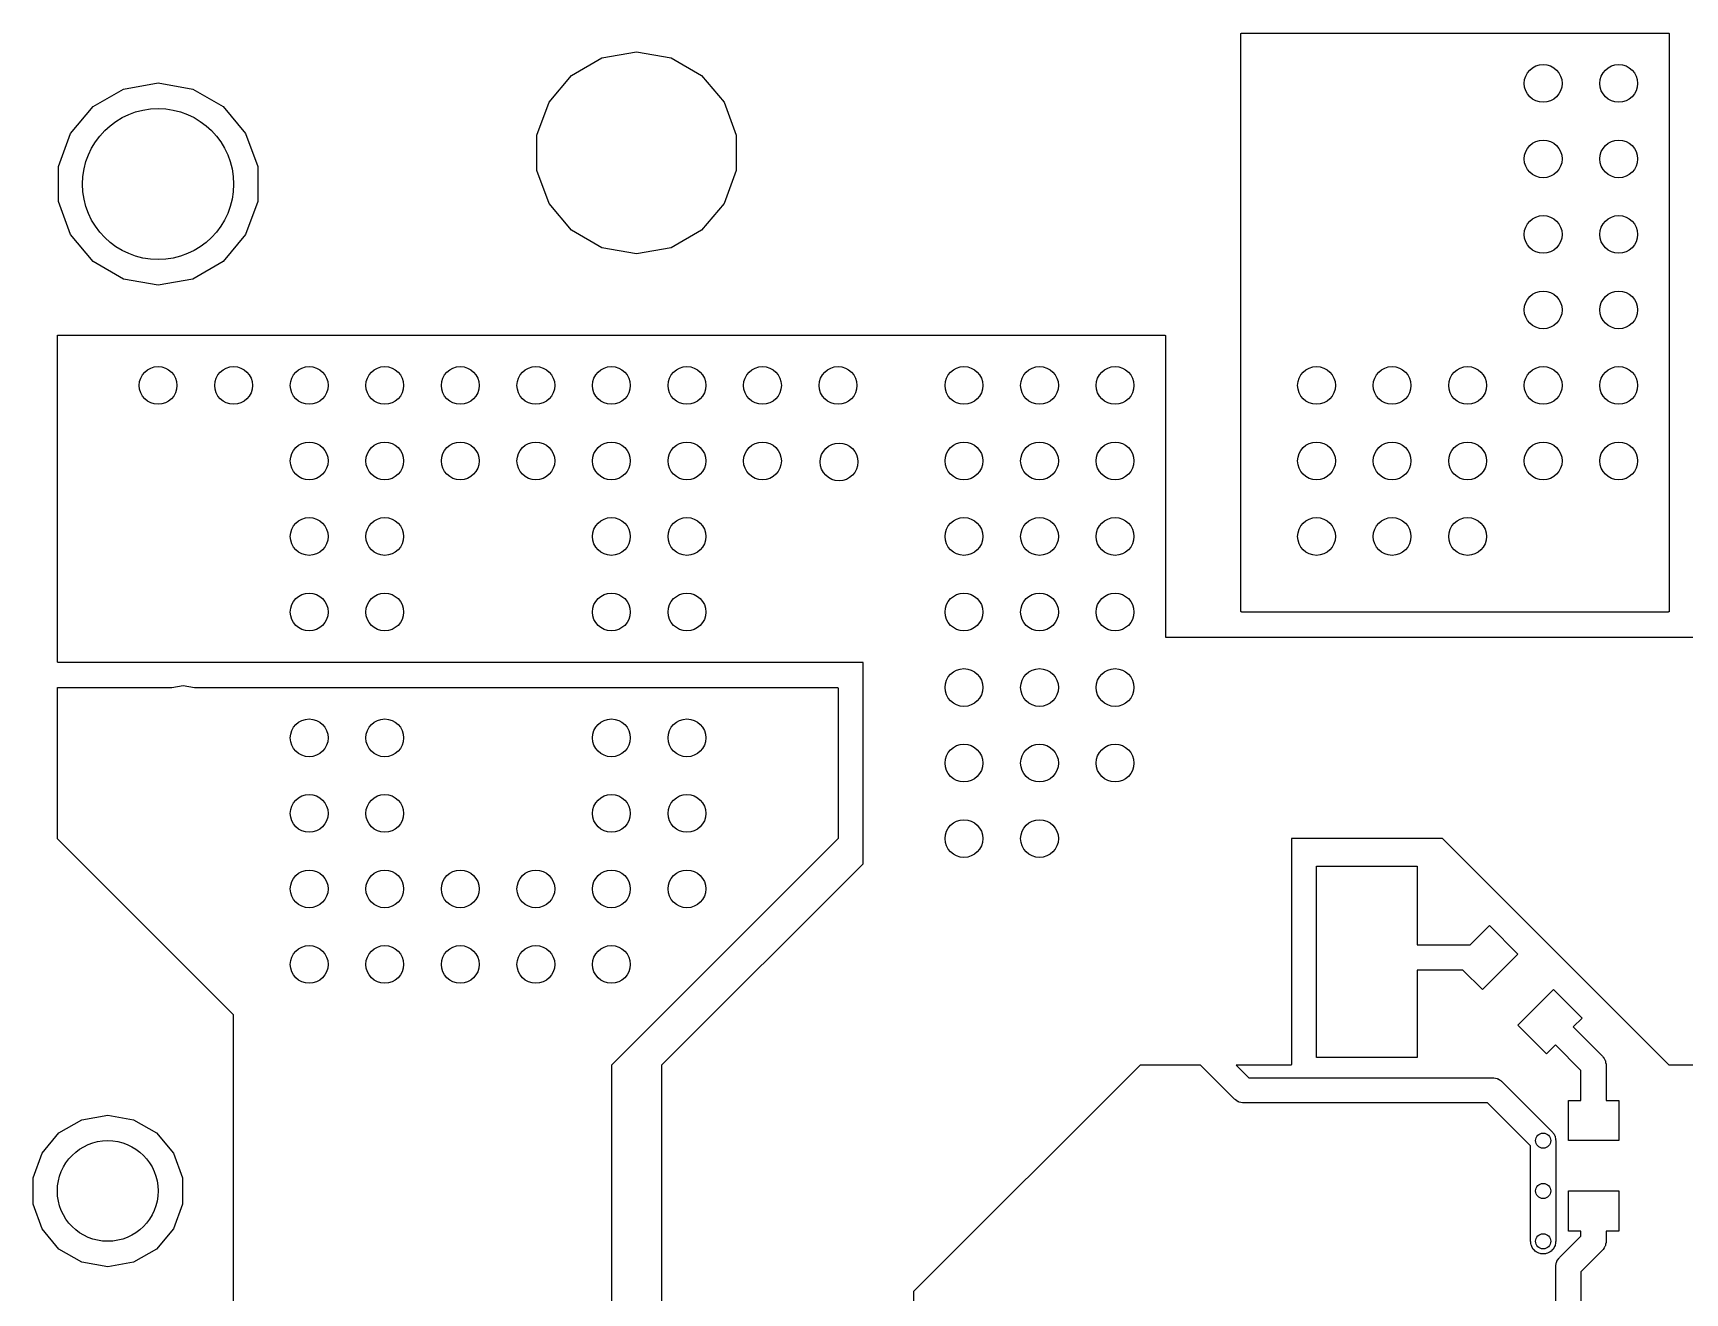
# Model space of a CAD drawing. Extents: x 0.3 to 75.7, y -92.7 to -2.
# Drawn here: x 0.52 to 33.32, y -27.03 to -2 of the extents above; entities that cross this region are included whole.
import ezdxf

# ---------------------------------------------------------------- set-up
doc = ezdxf.new("R2010")
doc.units = 0
doc.header["$MEASUREMENT"] = 0
doc.layers.add('BLACK', color=7, linetype='CONTINUOUS')

msp = doc.modelspace()

# ---------------------------------------------------------------- linework, layer by layer
at = {"layer": 'Black'}
for p, q in [((24.5, -2.013), (24.5002, -2.01188)), ((24.5, -13.487), (24.5, -2.013)), ((24.5002, -2.01074), (24.5006, -2.00967)), ((24.5002, -2.01188), (24.5002, -2.01074)), ((24.5006, -2.00967), (24.5008, -2.00855)), ((24.5008, -2.00855), (24.5014, -2.00757)), ((24.5014, -2.00757), (24.5017, -2.0065)), ((24.5017, -2.0065), (24.5025, -2.00563)), ((24.5025, -2.00563), (24.503, -2.00464)), ((24.503, -2.00464), (24.5039, -2.00391)), ((24.5039, -2.00391), (24.5046, -2.00304)), ((24.5046, -2.00304), (24.5056, -2.00247)), ((24.5056, -2.00247), (24.5065, -2.00174)), ((24.5065, -2.00174), (24.5076, -2.00135)), ((24.5076, -2.00135), (24.5086, -2.00078)), ((24.5086, -2.00078), (24.5097, -2.00059)), ((24.5097, -2.00059), (24.5107, -2.0002)), ((24.5107, -2.0002), (24.5119, -2.0002)), ((24.5119, -2.0002), (24.513, -2)), ((24.513, -2), (32.987, -2)), ((32.987, -2), (32.9881, -2.0002)), ((32.9881, -2.0002), (32.9893, -2.0002)), ((32.9893, -2.0002), (32.9903, -2.00059)), ((32.9903, -2.00059), (32.9914, -2.00078)), ((32.9914, -2.00078), (32.9924, -2.00135)), ((32.9924, -2.00135), (32.9935, -2.00174)), ((32.9935, -2.00174), (32.9944, -2.00247)), ((32.9944, -2.00247), (32.9954, -2.00304)), ((32.9954, -2.00304), (32.9961, -2.00391)), ((32.9961, -2.00391), (32.997, -2.00464)), ((32.997, -2.00464), (32.9975, -2.00563)), ((32.9975, -2.00563), (32.9983, -2.0065)), ((32.9983, -2.0065), (32.9986, -2.00757)), ((32.9986, -2.00757), (32.9992, -2.00855)), ((32.9992, -2.00855), (32.9994, -2.00967)), ((32.9994, -2.00967), (32.9998, -2.01074)), ((32.9998, -2.01074), (32.9998, -2.01188)), ((32.9998, -2.01188), (33, -2.013)), ((33, -2.013), (33, -13.487)), ((11.2095, -2.84206), (11.8133, -2.49344)), ((11.8133, -2.49344), (12.5, -2.37236)), ((12.5, -2.37236), (13.1867, -2.49344)), ((13.1867, -2.49344), (13.7905, -2.84206)), ((10.7613, -3.37618), (11.2095, -2.84206)), ((13.7905, -2.84206), (14.2387, -3.37618)), ((1.70951, -3.46206), (2.31335, -3.11344)), ((2.31335, -3.11344), (3, -2.99236)), ((3, -2.99236), (3.68665, -3.11344)), ((3.68665, -3.11344), (4.29049, -3.46206)), ((1.26133, -3.99618), (1.70951, -3.46206)), ((4.29049, -3.46206), (4.73867, -3.99618)), ((10.5229, -4.03138), (10.7613, -3.37618)), ((14.2387, -3.37618), (14.4771, -4.03138)), ((1.02286, -4.65138), (1.26133, -3.99618)), ((4.73867, -3.99618), (4.97714, -4.65138)), ((10.5229, -4.72862), (10.5229, -4.03138)), ((14.4771, -4.03138), (14.4771, -4.72862)), ((1.02286, -5.34862), (1.02286, -4.65138)), ((4.97714, -4.65138), (4.97714, -5.34862)), ((10.7613, -5.38382), (10.5229, -4.72862)), ((14.4771, -4.72862), (14.2387, -5.38382)), ((1.26133, -6.00382), (1.02286, -5.34862)), ((4.97714, -5.34862), (4.73867, -6.00382)), ((11.2095, -5.91794), (10.7613, -5.38382)), ((14.2387, -5.38382), (13.7905, -5.91794)), ((1.70951, -6.53794), (1.26133, -6.00382)), ((4.73867, -6.00382), (4.29049, -6.53794)), ((11.8133, -6.26656), (11.2095, -5.91794)), ((13.7905, -5.91794), (13.1867, -6.26656)), ((2.31335, -6.88656), (1.70951, -6.53794)), ((4.29049, -6.53794), (3.68665, -6.88656)), ((12.5, -6.38764), (11.8133, -6.26656)), ((13.1867, -6.26656), (12.5, -6.38764)), ((3, -7.00764), (2.31335, -6.88656)), ((3.68665, -6.88656), (3, -7.00764)), ((1, -8.013), (1.0002, -8.01188)), ((1, -14.487), (1, -8.013)), ((1.0002, -8.01074), (1.00059, -8.00967)), ((1.0002, -8.01188), (1.0002, -8.01074)), ((1.00059, -8.00967), (1.00078, -8.00855)), ((1.00078, -8.00855), (1.00135, -8.00757)), ((1.00135, -8.00757), (1.00174, -8.0065)), ((1.00174, -8.0065), (1.00247, -8.00563)), ((1.00247, -8.00563), (1.00304, -8.00464)), ((1.00304, -8.00464), (1.00391, -8.00391)), ((1.00391, -8.00391), (1.00464, -8.00304)), ((1.00464, -8.00304), (1.00563, -8.00247)), ((1.00563, -8.00247), (1.0065, -8.00174)), ((1.0065, -8.00174), (1.00757, -8.00135)), ((1.00757, -8.00135), (1.00855, -8.00078)), ((1.00855, -8.00078), (1.00967, -8.00059)), ((1.00967, -8.00059), (1.01074, -8.0002)), ((1.01074, -8.0002), (1.01188, -8.0002)), ((1.01188, -8.0002), (1.013, -8)), ((1.013, -8), (22.987, -8)), ((22.987, -8), (22.9881, -8.0002)), ((22.9881, -8.0002), (22.9893, -8.0002)), ((22.9893, -8.0002), (22.9903, -8.00059)), ((22.9903, -8.00059), (22.9914, -8.00078)), ((22.9914, -8.00078), (22.9924, -8.00135)), ((22.9924, -8.00135), (22.9935, -8.00174)), ((22.9935, -8.00174), (22.9944, -8.00247)), ((22.9944, -8.00247), (22.9954, -8.00304)), ((22.9954, -8.00304), (22.9961, -8.00391)), ((22.9961, -8.00391), (22.997, -8.00464)), ((22.997, -8.00464), (22.9975, -8.00563)), ((22.9975, -8.00563), (22.9983, -8.0065)), ((22.9983, -8.0065), (22.9986, -8.00757)), ((22.9986, -8.00757), (22.9992, -8.00855)), ((22.9992, -8.00855), (22.9994, -8.00967)), ((22.9994, -8.00967), (22.9998, -8.01074)), ((22.9998, -8.01074), (22.9998, -8.01188)), ((22.9998, -8.01188), (23, -8.013)), ((23, -8.013), (23, -13.9987)), ((24.5002, -13.4881), (24.5, -13.487)), ((24.5002, -13.4893), (24.5002, -13.4881)), ((24.5006, -13.4903), (24.5002, -13.4893)), ((24.5008, -13.4914), (24.5006, -13.4903)), ((24.5014, -13.4924), (24.5008, -13.4914)), ((24.5017, -13.4935), (24.5014, -13.4924)), ((24.5025, -13.4944), (24.5017, -13.4935)), ((24.503, -13.4954), (24.5025, -13.4944)), ((24.5039, -13.4961), (24.503, -13.4954)), ((24.5046, -13.497), (24.5039, -13.4961)), ((24.5056, -13.4975), (24.5046, -13.497)), ((24.5065, -13.4983), (24.5056, -13.4975)), ((24.5076, -13.4986), (24.5065, -13.4983)), ((24.5086, -13.4992), (24.5076, -13.4986)), ((24.5097, -13.4994), (24.5086, -13.4992)), ((24.5107, -13.4998), (24.5097, -13.4994)), ((24.5119, -13.4998), (24.5107, -13.4998)), ((24.513, -13.5), (24.5119, -13.4998)), ((30.8929, -13.5), (24.513, -13.5)), ((30.92, -13.5048), (30.8929, -13.5)), ((30.9471, -13.5), (30.92, -13.5048)), ((32.987, -13.5), (30.9471, -13.5)), ((32.9881, -13.4998), (32.987, -13.5)), ((32.9893, -13.4998), (32.9881, -13.4998)), ((32.9903, -13.4994), (32.9893, -13.4998)), ((32.9914, -13.4992), (32.9903, -13.4994)), ((32.9924, -13.4986), (32.9914, -13.4992)), ((32.9935, -13.4983), (32.9924, -13.4986)), ((32.9944, -13.4975), (32.9935, -13.4983)), ((32.9954, -13.497), (32.9944, -13.4975)), ((32.9961, -13.4961), (32.9954, -13.497)), ((32.997, -13.4954), (32.9961, -13.4961)), ((32.9975, -13.4944), (32.997, -13.4954)), ((32.9983, -13.4935), (32.9975, -13.4944)), ((32.9986, -13.4924), (32.9983, -13.4935)), ((32.9992, -13.4914), (32.9986, -13.4924)), ((32.9994, -13.4903), (32.9992, -13.4914)), ((32.9998, -13.4893), (32.9994, -13.4903)), ((33, -13.487), (32.9998, -13.4881)), ((32.9998, -13.4881), (32.9998, -13.4893)), ((23, -13.9987), (23.0002, -13.9998)), ((23.0002, -13.9998), (23.0012, -14)), ((23.0012, -14), (64.487, -14)), ((1.0002, -14.4881), (1, -14.487)), ((1.0002, -14.4893), (1.0002, -14.4881)), ((1.00059, -14.4903), (1.0002, -14.4893)), ((1.00078, -14.4914), (1.00059, -14.4903)), ((1.00135, -14.4924), (1.00078, -14.4914)), ((1.00174, -14.4935), (1.00135, -14.4924)), ((1.00247, -14.4944), (1.00174, -14.4935)), ((1.00304, -14.4954), (1.00247, -14.4944)), ((1.00391, -14.4961), (1.00304, -14.4954)), ((1.00464, -14.497), (1.00391, -14.4961)), ((1.00563, -14.4975), (1.00464, -14.497)), ((1.0065, -14.4983), (1.00563, -14.4975)), ((1.00757, -14.4986), (1.0065, -14.4983)), ((1.00855, -14.4992), (1.00757, -14.4986)), ((1.00967, -14.4994), (1.00855, -14.4992)), ((1.01074, -14.4998), (1.00967, -14.4994)), ((1.01188, -14.4998), (1.01074, -14.4998)), ((1.013, -14.5), (1.01188, -14.4998)), ((16.9988, -14.5), (1.013, -14.5)), ((16.9998, -14.5002), (16.9988, -14.5)), ((17, -14.5013), (16.9998, -14.5002)), ((17, -18.4987), (17, -14.5013)), ((1, -15.013), (1.0002, -15.0119)), ((1, -17.9946), (1, -15.013)), ((1.0002, -15.0107), (1.00059, -15.0097)), ((1.0002, -15.0119), (1.0002, -15.0107)), ((1.00059, -15.0097), (1.00078, -15.0086)), ((1.00078, -15.0086), (1.00135, -15.0076)), ((1.00135, -15.0076), (1.00174, -15.0065)), ((1.00174, -15.0065), (1.00247, -15.0056)), ((1.00247, -15.0056), (1.00304, -15.0046)), ((1.00304, -15.0046), (1.00391, -15.0039)), ((1.00391, -15.0039), (1.00464, -15.003)), ((1.00464, -15.003), (1.00563, -15.0025)), ((1.00563, -15.0025), (1.0065, -15.0017)), ((1.0065, -15.0017), (1.00757, -15.0014)), ((1.00757, -15.0014), (1.00855, -15.0008)), ((1.00855, -15.0008), (1.00967, -15.0006)), ((1.00967, -15.0006), (1.01074, -15.0002)), ((1.01074, -15.0002), (1.01188, -15.0002)), ((1.01188, -15.0002), (1.013, -15)), ((1.013, -15), (3.2745, -15)), ((3.2745, -15), (3.5, -14.9602)), ((3.5, -14.9602), (3.7255, -15)), ((3.7255, -15), (16.487, -15)), ((16.487, -15), (16.4881, -15.0002)), ((16.4881, -15.0002), (16.4893, -15.0002)), ((16.4893, -15.0002), (16.4903, -15.0006)), ((16.4903, -15.0006), (16.4914, -15.0008)), ((16.4914, -15.0008), (16.4924, -15.0014)), ((16.4924, -15.0014), (16.4935, -15.0017)), ((16.4935, -15.0017), (16.4944, -15.0025)), ((16.4944, -15.0025), (16.4954, -15.003)), ((16.4954, -15.003), (16.4961, -15.0039)), ((16.4961, -15.0039), (16.497, -15.0046)), ((16.497, -15.0046), (16.4975, -15.0056)), ((16.4975, -15.0056), (16.4983, -15.0065)), ((16.4983, -15.0065), (16.4986, -15.0076)), ((16.4986, -15.0076), (16.4992, -15.0086)), ((16.4992, -15.0086), (16.4994, -15.0097)), ((16.4994, -15.0097), (16.4998, -15.0107)), ((16.4998, -15.0107), (16.4998, -15.0119)), ((16.4998, -15.0119), (16.5, -15.013)), ((16.5, -15.013), (16.5, -17.9946)), ((1.0001, -17.9952), (1, -17.9946)), ((1.00005, -17.9957), (1.0001, -17.9952)), ((1.00049, -17.9974), (1.00005, -17.9957)), ((1.00078, -17.9991), (1.00049, -17.9974)), ((1.00107, -17.9996), (1.00078, -17.9991)), ((1.00122, -18.0001), (1.00107, -17.9996)), ((1.00219, -18.0015), (1.00122, -18.0001)), ((1.00304, -18.003), (1.00219, -18.0015)), ((1.00348, -18.0033), (1.00304, -18.003)), ((1.00381, -18.0038), (1.00348, -18.0033)), ((4.49911, -21.4991), (1.00381, -18.0038)), ((16.4962, -18.0038), (12.0009, -22.4991)), ((16.4965, -18.0033), (16.4962, -18.0038)), ((16.497, -18.003), (16.4965, -18.0033)), ((16.4978, -18.0015), (16.497, -18.003)), ((16.4988, -18.0001), (16.4978, -18.0015)), ((16.4989, -17.9996), (16.4988, -18.0001)), ((16.4992, -17.9991), (16.4989, -17.9996)), ((16.4995, -17.9974), (16.4992, -17.9991)), ((16.5, -17.9957), (16.4995, -17.9974)), ((16.5, -17.9946), (16.4999, -17.9952)), ((16.4999, -17.9952), (16.5, -17.9957)), ((25.5002, -18.0002), (25.5, -18.0012)), ((25.5, -18.0012), (25.5, -22.487)), ((25.5013, -18), (25.5002, -18.0002)), ((28.4987, -18), (25.5013, -18)), ((28.4999, -18.0002), (28.4987, -18)), ((28.5009, -18.0009), (28.4999, -18.0002)), ((32.9962, -22.4962), (28.5009, -18.0009)), ((13.0038, -22.4962), (16.9991, -18.5009)), ((16.9991, -18.5009), (16.9998, -18.4999)), ((16.9998, -18.4999), (17, -18.4987)), ((25.9999, -22.35), (25.9999, -18.5502)), ((25.9999, -18.5502), (27.9988, -18.5502)), ((27.9988, -18.5502), (27.9988, -20.1136)), ((29.0479, -20.1136), (29.4343, -19.7272)), ((29.4343, -19.7272), (30, -20.2929)), ((27.9988, -20.1136), (29.0479, -20.1136)), ((30, -20.2929), (29.2929, -21)), ((28.9065, -20.6136), (27.9988, -20.6136)), ((27.9988, -20.6136), (27.9988, -22.35)), ((29.2929, -21), (28.9065, -20.6136)), ((30, -21.7071), (30.7071, -21)), ((30.7071, -21), (31.2728, -21.5657)), ((4.49975, -21.5001), (4.49911, -21.4991)), ((4.5, -21.5013), (4.49975, -21.5001)), ((4.5, -57.987), (4.5, -21.5013)), ((31.2728, -21.5657), (31.096, -21.7425)), ((30.5657, -22.2728), (30, -21.7071)), ((31.096, -21.7425), (31.6768, -22.3232)), ((30.7425, -22.096), (30.5657, -22.2728)), ((31.25, -22.6036), (30.7425, -22.096)), ((12.0002, -22.5001), (12, -22.5013)), ((12, -22.5013), (12, -41.9818)), ((12.0009, -22.4991), (12.0002, -22.5001)), ((13, -22.5043), (13.0005, -22.5026)), ((13.0001, -22.5048), (13, -22.5043)), ((13, -22.5054), (13.0001, -22.5048)), ((13, -38.987), (13, -22.5054)), ((13.0005, -22.5026), (13.0008, -22.5009)), ((13.0008, -22.5009), (13.0011, -22.5004)), ((13.0011, -22.5004), (13.0012, -22.4999)), ((13.0012, -22.4999), (13.0022, -22.4985)), ((13.0022, -22.4985), (13.003, -22.497)), ((13.003, -22.497), (13.0035, -22.4967)), ((13.0035, -22.4967), (13.0038, -22.4962)), ((22.4991, -22.5009), (18.0009, -26.9991)), ((22.5001, -22.5003), (22.4991, -22.5009)), ((22.5013, -22.5), (22.5001, -22.5003)), ((23.697, -22.5), (22.5013, -22.5)), ((24.3738, -23.1768), (23.697, -22.5)), ((25.487, -22.5), (24.4041, -22.5)), ((24.4041, -22.5), (24.6541, -22.75)), ((25.4881, -22.4998), (25.487, -22.5)), ((25.4893, -22.4998), (25.4881, -22.4998)), ((25.4903, -22.4994), (25.4893, -22.4998)), ((25.4914, -22.4992), (25.4903, -22.4994)), ((25.4924, -22.4986), (25.4914, -22.4992)), ((25.4935, -22.4983), (25.4924, -22.4986)), ((25.4944, -22.4975), (25.4935, -22.4983)), ((25.4954, -22.497), (25.4944, -22.4975)), ((25.4961, -22.4961), (25.4954, -22.497)), ((25.497, -22.4954), (25.4961, -22.4961)), ((25.4975, -22.4944), (25.497, -22.4954)), ((25.4983, -22.4935), (25.4975, -22.4944)), ((25.4986, -22.4924), (25.4983, -22.4935)), ((25.4992, -22.4914), (25.4986, -22.4924)), ((25.4994, -22.4903), (25.4992, -22.4914)), ((25.4998, -22.4893), (25.4994, -22.4903)), ((25.5, -22.487), (25.4998, -22.4881)), ((25.4998, -22.4881), (25.4998, -22.4893)), ((27.9988, -22.35), (25.9999, -22.35)), ((31.25, -23.2), (31.25, -22.6036)), ((31.6768, -22.3232), (31.6831, -22.3322)), ((31.6831, -22.3322), (31.6915, -22.3393)), ((31.6915, -22.3393), (31.7078, -22.3676)), ((31.7078, -22.3676), (31.7266, -22.3943)), ((31.7266, -22.3943), (31.7294, -22.405)), ((31.7294, -22.405), (31.7349, -22.4145)), ((31.7349, -22.4145), (31.7406, -22.4467)), ((31.7406, -22.4467), (31.749, -22.4782)), ((31.749, -22.4782), (31.7481, -22.4892)), ((31.7481, -22.4892), (31.75, -22.5)), ((31.75, -22.5), (31.75, -23.2)), ((32.9967, -22.4965), (32.9962, -22.4962)), ((32.997, -22.497), (32.9967, -22.4965)), ((32.9985, -22.4978), (32.997, -22.497)), ((32.9999, -22.4988), (32.9985, -22.4978)), ((33.0004, -22.4989), (32.9999, -22.4988)), ((33.0009, -22.4992), (33.0004, -22.4989)), ((33.0026, -22.4995), (33.0009, -22.4992)), ((33.0043, -22.5), (33.0026, -22.4995)), ((33.0048, -22.4999), (33.0043, -22.5)), ((33.0054, -22.5), (33.0048, -22.4999)), ((36.697, -22.5), (33.0054, -22.5)), ((24.6541, -22.75), (29.5, -22.75)), ((29.5, -22.75), (29.5108, -22.7519)), ((29.5108, -22.7519), (29.5218, -22.751)), ((29.5218, -22.751), (29.5533, -22.7594)), ((29.5533, -22.7594), (29.5855, -22.7651)), ((29.5855, -22.7651), (29.595, -22.7706)), ((29.595, -22.7706), (29.6057, -22.7734)), ((29.6057, -22.7734), (29.6324, -22.7922)), ((29.6324, -22.7922), (29.6607, -22.8085)), ((29.6607, -22.8085), (29.6678, -22.8169)), ((29.6678, -22.8169), (29.6768, -22.8232)), ((29.6768, -22.8232), (30.6613, -23.8078)), ((24.3828, -23.1831), (24.3738, -23.1768)), ((24.3898, -23.1915), (24.3828, -23.1831)), ((24.4181, -23.2078), (24.3898, -23.1915)), ((24.4449, -23.2266), (24.4181, -23.2078)), ((24.4555, -23.2294), (24.4449, -23.2266)), ((24.465, -23.2349), (24.4555, -23.2294)), ((24.4972, -23.2406), (24.465, -23.2349)), ((24.5288, -23.249), (24.4972, -23.2406)), ((24.5397, -23.2481), (24.5288, -23.249)), ((24.5505, -23.25), (24.5397, -23.2481)), ((29.3964, -23.25), (24.5505, -23.25)), ((30.25, -24.1036), (29.3964, -23.25)), ((31, -24), (31, -23.2)), ((31, -23.2), (31.25, -23.2)), ((31.75, -23.2), (32, -23.2)), ((32, -23.2), (32, -24)), ((1.03214, -23.8465), (1.48501, -23.5851)), ((1.48501, -23.5851), (2, -23.4943)), ((2, -23.4943), (2.51499, -23.5851)), ((2.51499, -23.5851), (2.96786, -23.8465)), ((0.696, -24.2471), (1.03214, -23.8465)), ((2.96786, -23.8465), (3.304, -24.2471)), ((30.6613, -23.8078), (30.6613, -23.8078)), ((30.6613, -23.8078), (30.6613, -23.8078)), ((30.6613, -23.8078), (30.6768, -23.8232)), ((30.6768, -23.8232), (30.6831, -23.8322)), ((30.6831, -23.8322), (30.6915, -23.8393)), ((30.6915, -23.8393), (30.6997, -23.8536)), ((30.6997, -23.8536), (30.7173, -23.8745)), ((30.7173, -23.8745), (30.7224, -23.8883)), ((30.7224, -23.8883), (30.7266, -23.8943)), ((30.7266, -23.8943), (30.7294, -23.905)), ((30.7294, -23.905), (30.7349, -23.9145)), ((30.7349, -23.9145), (30.7378, -23.9307)), ((30.7378, -23.9307), (30.7471, -23.9564)), ((0.51714, -24.7385), (0.696, -24.2471)), ((3.304, -24.2471), (3.48285, -24.7385)), ((30.25, -25), (30.25, -24.1036)), ((30.7471, -23.9564), (30.7471, -23.9711)), ((30.7471, -23.9711), (30.749, -23.9782)), ((30.749, -23.9782), (30.7481, -23.9892)), ((30.7481, -23.9892), (30.75, -24)), ((30.75, -24), (30.75, -25)), ((32, -24), (31, -24)), ((0.51714, -25.2615), (0.51714, -24.7385)), ((3.48285, -24.7385), (3.48285, -25.2615)), ((30.25, -26), (30.25, -25)), ((30.75, -25), (30.75, -26)), ((31, -25.8), (31, -25)), ((31, -25), (32, -25)), ((32, -25), (32, -25.8)), ((0.696, -25.7529), (0.51714, -25.2615)), ((3.48285, -25.2615), (3.304, -25.7529)), ((1.03214, -26.1535), (0.696, -25.7529)), ((3.304, -25.7529), (2.96786, -26.1535)), ((30.8232, -26.3232), (31.25, -25.8964)), ((31.25, -25.8), (31, -25.8)), ((31.25, -25.8964), (31.25, -25.8)), ((32, -25.8), (31.75, -25.8)), ((31.75, -25.8), (31.75, -26)), ((1.48501, -26.4149), (1.03214, -26.1535)), ((2.96786, -26.1535), (2.51499, -26.4149)), ((30.2529, -26.0162), (30.25, -26)), ((30.2529, -26.0436), (30.2529, -26.0162)), ((30.2622, -26.0693), (30.2529, -26.0436)), ((30.2651, -26.0855), (30.2622, -26.0693)), ((30.2733, -26.0998), (30.2651, -26.0855)), ((30.2827, -26.1255), (30.2733, -26.0998)), ((30.3003, -26.1464), (30.2827, -26.1255)), ((30.3085, -26.1607), (30.3003, -26.1464)), ((30.3211, -26.1713), (30.3085, -26.1607)), ((30.3387, -26.1922), (30.3211, -26.1713)), ((30.3624, -26.2059), (30.3387, -26.1922)), ((30.375, -26.2165), (30.3624, -26.2059)), ((30.3905, -26.2221), (30.375, -26.2165)), ((30.4142, -26.2358), (30.3905, -26.2221)), ((30.4411, -26.2406), (30.4142, -26.2358)), ((30.5858, -26.2358), (30.5589, -26.2406)), ((30.6095, -26.2221), (30.5858, -26.2358)), ((30.625, -26.2165), (30.6095, -26.2221)), ((30.6376, -26.2059), (30.625, -26.2165)), ((30.6613, -26.1922), (30.6376, -26.2059)), ((30.6789, -26.1713), (30.6613, -26.1922)), ((30.6915, -26.1607), (30.6789, -26.1713)), ((30.6997, -26.1464), (30.6915, -26.1607)), ((30.7173, -26.1255), (30.6997, -26.1464)), ((30.7267, -26.0998), (30.7173, -26.1255)), ((30.7349, -26.0855), (30.7267, -26.0998)), ((30.7378, -26.0693), (30.7349, -26.0855)), ((30.7471, -26.0436), (30.7378, -26.0693)), ((30.75, -26), (30.7471, -26.0162)), ((30.7471, -26.0162), (30.7471, -26.0436)), ((31.6768, -26.1768), (31.25, -26.6036)), ((31.6831, -26.1678), (31.6768, -26.1768)), ((31.6915, -26.1607), (31.6831, -26.1678)), ((31.7078, -26.1324), (31.6915, -26.1607)), ((31.7266, -26.1057), (31.7078, -26.1324)), ((31.7294, -26.095), (31.7266, -26.1057)), ((31.7349, -26.0855), (31.7294, -26.095)), ((31.7406, -26.0533), (31.7349, -26.0855)), ((31.749, -26.0218), (31.7406, -26.0533)), ((31.75, -26), (31.7481, -26.0108)), ((31.7481, -26.0108), (31.749, -26.0218)), ((2, -26.5057), (1.48501, -26.4149)), ((2.51499, -26.4149), (2, -26.5057)), ((30.4566, -26.2462), (30.4411, -26.2406)), ((30.473, -26.2462), (30.4566, -26.2462)), ((30.5, -26.251), (30.473, -26.2462)), ((30.527, -26.2462), (30.5, -26.251)), ((30.5434, -26.2462), (30.527, -26.2462)), ((30.5589, -26.2406), (30.5434, -26.2462)), ((30.75, -26.5), (30.7519, -26.4892)), ((30.75, -38.6877), (30.75, -26.5)), ((30.751, -26.4782), (30.7594, -26.4467)), ((30.7519, -26.4892), (30.751, -26.4782)), ((30.7594, -26.4467), (30.7651, -26.4145)), ((30.7651, -26.4145), (30.7706, -26.405)), ((30.7706, -26.405), (30.7734, -26.3943)), ((30.7734, -26.3943), (30.7922, -26.3676)), ((30.7922, -26.3676), (30.8085, -26.3393)), ((30.8085, -26.3393), (30.8169, -26.3322)), ((30.8169, -26.3322), (30.8232, -26.3232)), ((31.25, -26.6036), (31.25, -38.6877)), ((18.0002, -27.0001), (18, -27.0013)), ((18, -27.0013), (18, -38.987)), ((18.0009, -26.9991), (18.0002, -27.0001))]:
    msp.add_line(p, q, dxfattribs=at)
for centre, radius in [((30.5, -3), 0.375), ((32, -3), 0.375), ((3, -5), 1.5), ((30.5, -4.5), 0.375), ((32, -4.5), 0.375), ((30.5, -6), 0.375), ((32, -6), 0.375), ((30.5, -7.5), 0.375), ((32, -7.5), 0.375), ((3, -9), 0.375), ((4.5, -9), 0.375), ((6, -9), 0.375), ((7.5, -9), 0.375), ((9, -9), 0.375), ((10.5, -9), 0.375), ((12, -9), 0.375), ((13.5, -9), 0.375), ((15, -9), 0.375), ((16.5, -9), 0.375), ((19, -9), 0.375), ((20.5, -9), 0.375), ((22, -9), 0.375), ((26, -9), 0.375), ((27.5, -9), 0.375), ((29, -9), 0.375), ((30.5, -9), 0.375), ((32, -9), 0.375), ((6, -10.5), 0.375), ((7.5, -10.5), 0.375), ((9, -10.5), 0.375), ((10.5, -10.5), 0.375), ((12, -10.5), 0.375), ((13.5, -10.5), 0.375), ((15, -10.5), 0.375), ((16.52, -10.52), 0.375), ((19, -10.5), 0.375), ((20.5, -10.5), 0.375), ((22, -10.5), 0.375), ((26, -10.5), 0.375), ((27.5, -10.5), 0.375), ((29, -10.5), 0.375), ((30.5, -10.5), 0.375), ((32, -10.5), 0.375), ((6, -12), 0.375), ((7.5, -12), 0.375), ((12, -12), 0.375), ((13.5, -12), 0.375), ((19, -12), 0.375), ((20.5, -12), 0.375), ((22, -12), 0.375), ((26, -12), 0.375), ((27.5, -12), 0.375), ((29, -12), 0.375), ((6, -13.5), 0.375), ((7.5, -13.5), 0.375), ((12, -13.5), 0.375), ((13.5, -13.5), 0.375), ((19, -13.5), 0.375), ((20.5, -13.5), 0.375), ((22, -13.5), 0.375), ((19, -15), 0.375), ((20.5, -15), 0.375), ((22, -15), 0.375), ((6, -16), 0.375), ((7.5, -16), 0.375), ((12, -16), 0.375), ((13.5, -16), 0.375), ((19, -16.5), 0.375), ((20.5, -16.5), 0.375), ((22, -16.5), 0.375), ((6, -17.5), 0.375), ((7.5, -17.5), 0.375), ((12, -17.5), 0.375), ((13.5, -17.5), 0.375), ((19, -18), 0.375), ((20.5, -18), 0.375), ((6, -19), 0.375), ((7.5, -19), 0.375), ((9, -19), 0.375), ((10.5, -19), 0.375), ((12, -19), 0.375), ((13.5, -19), 0.375), ((6, -20.5), 0.375), ((7.5, -20.5), 0.375), ((9, -20.5), 0.375), ((10.5, -20.5), 0.375), ((12, -20.5), 0.375), ((30.5, -24), 0.15), ((2, -25), 1), ((30.5, -25), 0.15), ((30.5, -26), 0.15)]:
    msp.add_circle(centre, radius, dxfattribs=at)

doc.saveas('drawing.dxf')
